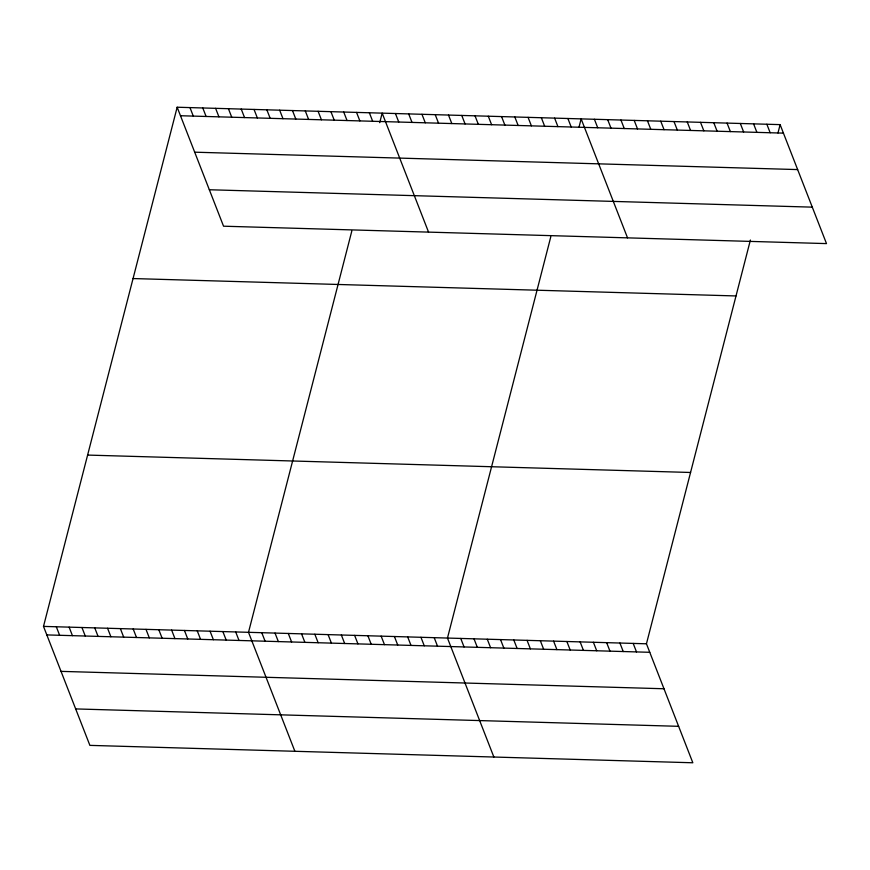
<?xml version="1.0" encoding="UTF-8"?>
<svg xmlns="http://www.w3.org/2000/svg" width="870" height="870" viewBox="0 0 870 870"><rect width="100%" height="100%" fill="white"/><g stroke="black" fill="none" stroke-linecap="round" stroke-linejoin="round"><path stroke-width="1.3" d="M750.408 240.033L646.453 643.8L692.835 762.772L89.882 745.372L43.5 626.4L177.165 107.227L780.118 124.627L826.5 243.6L223.546 226.2L177.165 107.227M351.839 230.931L248.505 632.316L294.887 751.288M379.722 122.659L382.169 113.144L428.551 232.116M550.819 236.673L447.474 638.058L493.866 757.03M578.996 127.216L581.138 118.885L627.531 237.858M777.976 132.958L780.118 124.627M180.481 115.732L783.435 133.132M194.695 152.185L797.649 169.585M209.333 189.747L812.286 207.147M133.056 278.552L736.009 295.952M87.609 455.075L690.562 472.475M43.5 626.4L646.453 643.8M46.817 634.915L649.77 652.304M61.03 671.368L663.984 688.757M75.668 708.919L678.622 726.319M766.851 124.247L770.168 132.751M753.583 123.855L756.9 132.37M740.316 123.475L743.632 131.979M727.059 123.094L730.376 131.598M713.791 122.713L717.108 131.218M700.524 122.333L703.841 130.837M687.256 121.941L690.573 130.456M674 121.561L677.317 130.065M660.732 121.18L664.049 129.684M647.465 120.799L650.782 129.304M634.197 120.419L637.514 128.923M620.941 120.027L624.258 128.542M607.673 119.647L610.99 128.162M594.406 119.266L597.723 127.77M567.882 118.505L571.198 127.009M554.614 118.124L557.931 126.628M541.347 117.733L544.663 126.248M528.079 117.352L531.396 125.856M514.822 116.971L518.139 125.476M501.555 116.591L504.872 125.095M488.287 116.21L491.604 124.715M475.02 115.819L478.337 124.334M461.752 115.438L465.069 123.942M448.496 115.057L451.813 123.562M435.228 114.677L438.545 123.181M633.186 643.419L636.503 651.924M421.961 114.296L425.278 122.8M619.918 643.039L623.235 651.543M408.693 113.905L412.01 122.42M606.651 642.647L609.968 651.162M395.437 113.524L398.754 122.028M593.394 642.267L596.711 650.771M580.127 641.886L583.444 650.39M369.358 112.774L372.675 121.278M566.859 641.505L570.176 650.01M356.548 112.404L359.865 120.908M553.592 641.125L556.909 649.629M343.726 112.034L347.043 120.538M540.335 640.733L543.652 649.248M330.915 111.665L334.232 120.169M527.068 640.353L530.385 648.868M318.105 111.295L321.421 119.799M513.8 639.972L517.117 648.476M305.294 110.925L308.611 119.429M500.533 639.591L503.85 648.096M292.483 110.555L295.8 119.059M487.276 639.211L490.593 647.715M279.672 110.185L282.978 118.69M474.009 638.819L477.325 647.334M266.851 109.816L270.168 118.32M460.741 638.439L464.058 646.954M254.04 109.446L257.357 117.95M241.229 109.076L244.546 117.581M228.418 108.706L231.735 117.211M434.206 637.677L437.523 646.182M215.608 108.337L218.925 116.841M420.949 637.297L424.266 645.801M202.786 107.967L206.103 116.471M407.682 636.916L410.999 645.42M189.975 107.597L193.292 116.102M394.414 636.525L397.731 645.04M381.147 636.144L384.464 644.648M367.89 635.763L371.207 644.268M354.623 635.383L357.94 643.887M341.355 635.002L344.672 643.506M328.088 634.611L331.405 643.126M314.831 634.23L318.148 642.734M301.564 633.849L304.881 642.354M288.296 633.469L291.613 641.973M275.029 633.088L278.346 641.592M261.772 632.697L265.089 641.212M235.694 631.946L239.011 640.461M222.872 631.576L226.189 640.092M210.061 631.207L213.378 639.722M197.251 630.837L200.568 639.352M184.44 630.467L187.757 638.982M171.629 630.097L174.946 638.613M158.818 629.728L162.135 638.243M145.997 629.358L149.314 637.873M133.186 628.988L136.503 637.503M120.375 628.618L123.692 637.134M107.565 628.249L110.881 636.764M94.754 627.879L98.071 636.394M81.943 627.509L85.26 636.024M69.121 627.139L72.438 635.655M56.311 626.77L59.628 635.285"/></g></svg>
